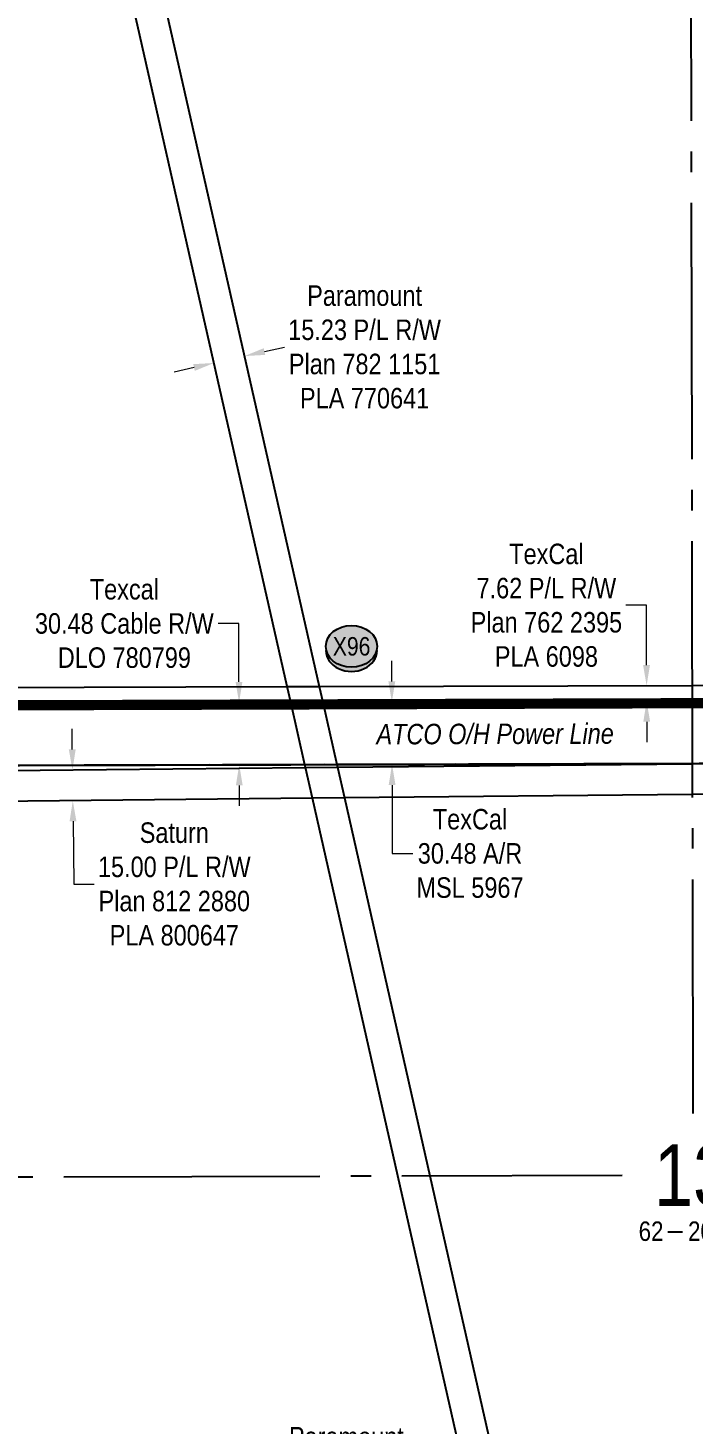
# Model space of a CAD drawing. Extents: x 507881 to 521259, y 6022177 to 6031356.
# Drawn here: x 508521 to 508845, y 6023821 to 6024502 of the extents above; entities that cross this region are included whole.
import ezdxf
from ezdxf.enums import TextEntityAlignment as Align

# ---------------------------------------------------------------- set-up
doc = ezdxf.new("R2010")
doc.units = 0
doc.header["$LTSCALE"] = 5
doc.header["$PDMODE"] = 3
doc.header["$PDSIZE"] = 30
doc.linetypes.add('foc-ACCESSROAD', pattern=[3.75, 2.5, -1.25])
doc.linetypes.add('foc-QUARTERLINE', pattern=[33, 25, -3, 2, -3])
doc.layers.get('Defpoints').update_dxf_attribs({"color": 9})
for name, color, linetype in [('10', 1, 'Continuous'), ('9', 3, 'Continuous'), ('AS-POWER', 104, 'foc-POWER'), ('F-AR', 190, 'foc-ACCESSROAD'), ('F-RW', 190, 'Continuous'), ('F-WS', 190, 'foc-ACCESSROAD'), ('L-QSEC', 8, 'foc-QUARTERLINE'), ('L-SECLBL', 7, 'Continuous'), ('P-CROSSINGS', 250, 'Continuous')]:
    doc.layers.add(name, color=color, linetype=linetype)
doc.layers.add('F-AR-T', color=190, linetype='Continuous', lineweight=9)
doc.layers.add('F-RW-T', color=190, linetype='Continuous', lineweight=9)
doc.layers.add('P-PROPOSED-WL1', color=7, linetype='Continuous', true_color=0xff1414)
doc.styles.add('175L', font='ARIALN.TTF', dxfattribs={"height": 20})
doc.styles.add('80CG', font='ARIALN.TTF', dxfattribs={"height": 10})
doc.styles.add('80L', font='ARIALN.TTF', dxfattribs={"height": 10})
doc.styles.add('Crossing', font='ARIALN.TTF', dxfattribs={"height": 10})
doc.styles.add('foc-LtypeFont', font='ARIALN.TTF', dxfattribs={"height": 7.35})
doc.styles.add('SIMPLEX', font='ARIALN.TTF')
doc.linetypes.add('foc-POWER', pattern='A,6,-1,["P",foc-LtypeFont,S=0.2,R=0,X=-0.625,Y=-0.75],-1.24,4', length=12.24)
doc.linetypes.add('foc-POWER-NOLINE', pattern='A,0,-4,["P",foc-LtypeFont,S=0.2,R=0,X=-0.625,Y=-0.75],-8.24', length=12.24)
doc.dimstyles.new('Compass 5 000', dxfattribs={"dimscale": 5, "dimtxt": 9, "dimasz": 2, "dimexe": 0.2, "dimexo": 0.0625, "dimgap": 0.5, "dimtad": 0, "dimtih": 1, "dimtoh": 1, "dimzin": 0, "dimdsep": 46, "dimtxsty": '80CG', "dimcen": 0.1, "dimse1": 1, "dimse2": 1, "dimclrd": 256, "dimclrt": 256, "dimaunit": 1, "dimadec": 4, "dimazin": 0, "dimtfac": 0.06, "dimtofl": 0, "dimtmove": 0, "dimatfit": 1, "dimfxl": 0.2, "dimtolj": 1, "dimtzin": 0, "dimlwd": -1, "dimarcsym": 0})

# ---------------------------------------------------------------- blocks, each defined once
blk = doc.blocks.new('L-SECLBL')
at = {"layer": '9', "color": 7}
for p, q in [((-5.08, -27.83), (-12.29, -27.83)), ((20.7, -27.83), (13.5, -27.83))]:
    blk.add_line(p, q, dxfattribs=at)
at = {"layer": '10', "color": 2, "style": 'SIMPLEX'}
blk.add_attdef('SEC', text='', height=30, dxfattribs=at).set_placement((0, 0), align=Align.MIDDLE)
at = {"layer": '10', "color": 5, "style": '80L'}
blk.add_attdef('TWP', text='', height=9.5, dxfattribs=at).set_placement((-14.43, -27.37), align=Align.MIDDLE_RIGHT)
blk.add_attdef('RGE', text='', height=9.5, dxfattribs=at).set_placement((3.62, -27.37), align=Align.MIDDLE_CENTER)
blk.add_attdef('MER', text='', height=9.5, dxfattribs=at).set_placement((23.17, -27.37), align=Align.MIDDLE_LEFT)
blk = doc.blocks.new('*D648')
at = {"layer": 'Defpoints', "color": 0, "transparency": 16777216}
for p in [(508821.84, 6024181.07), (508822.44, 6024181.07), (508821.86, 6024173.46)]:
    blk.add_point(p, dxfattribs=at)
at = {"layer": 'F-RW-T', "transparency": 16777216}
for p, q in [((508822.33, 6024220.25), (508812.33, 6024220.25)), ((508822.42, 6024191.07), (508822.33, 6024220.25)), ((508822.49, 6024163.46), (508822.52, 6024153.46))]:
    blk.add_line(p, q, dxfattribs=at)
for points in [[(508824.08, 6024191.08), (508820.75, 6024191.07), (508822.44, 6024181.07)], [(508824.16, 6024163.46), (508820.83, 6024163.45), (508822.46, 6024173.46)]]:
    blk.add_solid(points, dxfattribs=at)
at = {"layer": 'F-RW-T', "transparency": 16777216, "insert": (508773.57, 6024220.25), "char_height": 10, "attachment_point": 5, "style": '80CG'}
blk.add_mtext('\\A1;TexCal\\P7.62 P/L R/W\\PPlan 762 2395\\PPLA 6098', dxfattribs=at)
blk = doc.blocks.new('*D655')
at = {"layer": 'Defpoints', "color": 0, "transparency": 16777216}
for p in [(508595.98, 6024172.83), (508623.67, 6024172.91), (508596.07, 6024142.35)]:
    blk.add_point(p, dxfattribs=at)
at = {"layer": 'F-RW-T', "transparency": 16777216}
for p, q in [((508623.56, 6024211.35), (508613.56, 6024211.35)), ((508623.64, 6024182.91), (508623.56, 6024211.35)), ((508623.78, 6024132.42), (508623.8, 6024122.42))]:
    blk.add_line(p, q, dxfattribs=at)
for points in [[(508625.31, 6024182.91), (508621.97, 6024182.9), (508623.67, 6024172.91)], [(508625.44, 6024132.43), (508622.11, 6024132.42), (508623.75, 6024142.42)]]:
    blk.add_solid(points, dxfattribs=at)
at = {"layer": 'F-RW-T', "transparency": 16777216, "insert": (508567.73, 6024211.35), "char_height": 10, "attachment_point": 5, "style": '80CG'}
blk.add_mtext('\\A1;Texcal\\P30.48 Cable R/W\\PDLO 780799', dxfattribs=at)
blk = doc.blocks.new('*D671')
at = {"layer": 'Defpoints', "color": 0, "transparency": 16777216}
for p in [(508626.31, 6024341.81), (508611.61, 6024337.76), (508626.47, 6024341.12)]:
    blk.add_point(p, dxfattribs=at)
at = {"layer": 'F-RW-T', "transparency": 16777216}
for p, q in [((508636.06, 6024344.02), (508645.82, 6024346.23)), ((508601.7, 6024336.24), (508591.95, 6024334.03))]:
    blk.add_line(p, q, dxfattribs=at)
for points in [[(508635.69, 6024345.64), (508636.43, 6024342.39), (508626.31, 6024341.81)], [(508601.33, 6024337.87), (508602.07, 6024334.61), (508611.45, 6024338.45)]]:
    blk.add_solid(points, dxfattribs=at)
at = {"layer": 'F-RW-T', "transparency": 16777216, "insert": (508684.9, 6024346.23), "char_height": 10, "attachment_point": 5, "style": '80CG'}
blk.add_mtext('\\A1;Paramount\\P15.23 P/L R/W\\PPlan 782 1151\\PPLA 770641', dxfattribs=at)
blk = doc.blocks.new('*D672')
at = {"layer": 'Defpoints', "color": 0, "transparency": 16777216}
for p in [(508572.2, 6024140.28), (508542.57, 6024124.92), (508572.36, 6024125.24)]:
    blk.add_point(p, dxfattribs=at)
at = {"layer": 'F-RW-T', "transparency": 16777216}
for p, q in [((508542.31, 6024149.96), (508542.2, 6024159.96)), ((508542.68, 6024114.92), (508543.01, 6024084.3)), ((508543.01, 6024084.3), (508553.01, 6024084.3))]:
    blk.add_line(p, q, dxfattribs=at)
for points in [[(508543.98, 6024149.98), (508540.64, 6024149.94), (508542.42, 6024139.96)], [(508544.35, 6024114.94), (508541.01, 6024114.9), (508542.57, 6024124.92)]]:
    blk.add_solid(points, dxfattribs=at)
at = {"layer": 'F-RW-T', "transparency": 16777216, "insert": (508592.09, 6024084.3), "char_height": 10, "attachment_point": 5, "style": '80CG'}
blk.add_mtext('\\A1;Saturn\\P15.00 P/L R/W\\PPlan 812 2880\\PPLA 800647', dxfattribs=at)
blk = doc.blocks.new('*D684')
at = {"layer": 'Defpoints', "color": 0, "transparency": 16777216}
for p in [(508734.6, 6023793.86), (508795.11, 6023595.25), (508780.25, 6023591.89)]:
    blk.add_point(p, dxfattribs=at)
at = {"layer": 'F-RW-T', "transparency": 16777216}
for p, q in [((508759.21, 6023799.42), (508768.97, 6023801.62)), ((508724.85, 6023791.65), (508715.09, 6023789.45))]:
    blk.add_line(p, q, dxfattribs=at)
for points in [[(508758.84, 6023801.04), (508759.58, 6023797.79), (508749.46, 6023797.21)], [(508724.48, 6023793.28), (508725.21, 6023790.02), (508734.6, 6023793.86)]]:
    blk.add_solid(points, dxfattribs=at)
at = {"layer": 'F-RW-T', "transparency": 16777216, "insert": (508676.01, 6023789.45), "char_height": 10, "attachment_point": 5, "style": '80CG'}
blk.add_mtext('\\A1;Paramount\\P15.23 P/L R/W\\PPlan 782 1151\\PPLA 770641', dxfattribs=at)
blk = doc.blocks.new('*D1045')
at = {"layer": 'Defpoints', "color": 0, "transparency": 16777216}
for p in [(508434.94, 6024172.39), (508698.2, 6024173.11), (508435.02, 6024141.9)]:
    blk.add_point(p, dxfattribs=at)
at = {"layer": 'F-AR-T', "transparency": 16777216}
for p, q in [((508698.17, 6024183.11), (508698.14, 6024193.11)), ((508698.31, 6024132.62), (508698.4, 6024099.2)), ((508698.4, 6024099.2), (508708.4, 6024099.2))]:
    blk.add_line(p, q, dxfattribs=at)
for points in [[(508699.84, 6024183.12), (508696.51, 6024183.11), (508698.2, 6024173.11)], [(508699.98, 6024132.63), (508696.64, 6024132.62), (508698.28, 6024142.62)]]:
    blk.add_solid(points, dxfattribs=at)
at = {"layer": 'F-AR-T', "transparency": 16777216, "insert": (508736.31, 6024099.2), "char_height": 10, "attachment_point": 5, "style": '80CG'}
blk.add_mtext('\\A1;TexCal\\P30.48 A/R\\PMSL 5967', dxfattribs=at)
blk = doc.blocks.new('xing2')
h = blk.add_hatch(color=50)
h.dxf.hatch_style = 1
edge = h.paths.add_edge_path()
edge.add_ellipse((0, 0), major_axis=(-12.5, 0), ratio=0.816297, start_angle=0, end_angle=360)
h = blk.add_hatch(color=250)
h.dxf.hatch_style = 1
edge = h.paths.add_edge_path()
edge.add_ellipse((0, -2.05), major_axis=(-12.5, 0), ratio=0.816297, start_angle=0, end_angle=180)
edge.add_line((12.5, -2.05), (12.5, 0))
edge.add_ellipse((0, 0), major_axis=(-12.5, 0), ratio=0.816297, start_angle=0, end_angle=180, ccw=False)
edge.add_line((-12.5, 0), (-12.5, -2.05))
at = {"color": 250}
blk.add_ellipse((0, 0), major_axis=(-12.5, 0), ratio=0.816297, dxfattribs=at)
blk.add_ellipse((0, -2.05), major_axis=(-12.5, 0), ratio=0.816297, start_param=0, end_param=3.141593, dxfattribs=at)
at = {"color": 250, "style": 'Crossing'}
blk.add_attdef('CROSSING', text='', height=9, dxfattribs=at).set_placement((0.09, 0.02), align=Align.MIDDLE_CENTER)
at = {"color": 250, "style": 'Crossing', "flags": 1}
for tag, p in [('OWNER', (0.09, -12.49)), ('DESCRIPTION', (0.09, -25.77)), ('LOCATION', (0.09, -39.3)), ('DWG_REF', (0.09, -52.84))]:
    blk.add_attdef(tag, text='', height=9, dxfattribs=at).set_placement(p, align=Align.MIDDLE_CENTER)

msp = doc.modelspace()

# ---------------------------------------------------------------- linework, layer by layer
at = {"layer": 'AS-POWER', "linetype": 'foc-POWER-NOLINE', "flags": 128}
msp.add_lwpolyline([(508327.399, 6024141.431), (508384.161, 6024141.764), (508648.994, 6024142.494), (508844.709, 6024143.002), (509028.145, 6024144.835), (509256.304, 6024147.109), (509907.517, 6024219.816), (509919.997, 6024221.206), (509961.766, 6024210.917), (509991.73, 6024188.567), (510002.716, 6024180.37), (510052.236, 6024143.43), (510056.216, 6024140.407), (510068.153, 6024131.338), (510080.283, 6024122.125), (510084.071, 6024119.247), (510125.674, 6024087.695), (510191.804, 6024037.541), (510203.435, 6024028.762), (510210.2, 6024023.654), (510210.613, 6024023.343), (510211.411, 6024022.74), (510214.932, 6024020.083), (510215.502, 6024019.651), (510296.096, 6023958.814), (510298.091, 6023957.307), (510312.188, 6023946.666), (510314.054, 6023945.258), (510415.8, 6023868.457), (510450.414, 6023822.362), (510455.051, 6023816.189), (510457.074, 6023813.494), (510459.126, 6023810.762), (510464.115, 6023804.118), (510465.786, 6023801.893), (510469.381, 6023797.106), (510481.306, 6023781.226), (510486.885, 6023777.014), (510574.205, 6023711.101), (510591.554, 6023698.005), (510729.603, 6023593.801)], dxfattribs=at)
at = {"layer": 'F-AR', "flags": 128}
msp.add_lwpolyline([(508295.182, 6023016.666), (508296.274, 6023116.6), (508296.603, 6023146.759), (508298.427, 6023314.11), (508298.429, 6023317.49), (508298.423, 6023344.599), (508298.421, 6023347.991), (508298.39, 6023364.807), (508298.371, 6023374.8), (508297.987, 6023576.42), (508297.959, 6023591.42), (508297.443, 6023862.306), (508297.415, 6023877.296), (508297.336, 6023918.533), (508297.32, 6023926.968), (508297.307, 6023933.753), (508297.301, 6023936.993), (508297.294, 6023940.889), (508297.272, 6023952.356), (508297.253, 6023962.407), (508297.234, 6023972.46), (508297.175, 6024003.319), (508297.146, 6024018.324), (508297.021, 6024084.272), (508296.817, 6024191.246), (508296.788, 6024206.236), (508296.76, 6024221.228), (508296.717, 6024244.016), (508296.698, 6024254.079), (508296.056, 6024590.758), (508296.044, 6024597.02), (508296.038, 6024600.203), (508296.018, 6024610.71), (508296.013, 6024612.923), (508296.004, 6024618.048), (508295.964, 6024638.288), (508299.008, 6024637.985), (508316.094, 6024636.155), (508323.404, 6024635.378), (508326.457, 6024635.065), (508326.521, 6024601.606), (508326.541, 6024591.099), (508327.184, 6024254.051), (508327.203, 6024243.989), (508327.246, 6024221.433), (508327.274, 6024206.44), (508327.303, 6024191.377), (508327.341, 6024171.918), (508330.39, 6024171.936), (508334.244, 6024171.958), (508357.093, 6024172.093), (508364.1, 6024172.154), (508374.014, 6024172.199), (508384.029, 6024172.253), (508399.06, 6024172.294), (508648.911, 6024172.977), (508664.516, 6024173.021), (508844.65, 6024173.52), (508938.141, 6024173.778), (508953.249, 6024173.861), (508970.333, 6024173.875), (508985.675, 6024173.908), (509007.147, 6024173.968), (509022.493, 6024174.01), (509055.186, 6024174.099), (509056.913, 6024174.104), (509177.129, 6024176.217), (509254.452, 6024177.578), (509603.58, 6024216.626), (509610.22, 6024217.37), (509614.08, 6024217.801), (509625.221, 6024219.047), (509643.116, 6024221.05), (509646.479, 6024221.425), (509661.634, 6024223.112), (509676.63, 6024224.782), (509907.447, 6024250.484), (509907.513, 6024221.371), (509907.517, 6024219.816), (509841.452, 6024212.459), (509774.126, 6024204.962), (509676.695, 6024194.078), (509661.698, 6024192.426), (509646.544, 6024190.756), (509624.1, 6024188.245), (509614.136, 6024187.13), (509613.286, 6024187.035), (509609.096, 6024186.566), (509603.636, 6024185.956), (509602.781, 6024185.86), (509256.304, 6024147.109), (509206.216, 6024146.609), (509200.209, 6024146.553), (509177.188, 6024146.323), (509055.243, 6024145.105), (509054.204, 6024145.094), (509019.159, 6024144.746), (509003.8, 6024144.593), (508982.312, 6024144.379), (508966.966, 6024144.229), (508949.845, 6024144.056), (508934.738, 6024143.907), (508844.709, 6024143.002), (508671.405, 6024142.553), (508664.602, 6024142.536), (508655.798, 6024142.512), (508648.994, 6024142.494), (508397.279, 6024141.799), (508384.161, 6024141.764), (508382.248, 6024141.755), (508372.233, 6024141.695), (508357.067, 6024141.605), (508334.217, 6024141.468), (508330.448, 6024141.445), (508327.399, 6024141.431), (508327.634, 6024018.298), (508327.663, 6024003.294), (508327.721, 6023972.432), (508327.74, 6023962.379), (508327.759, 6023952.327), (508327.781, 6023940.971), (508327.784, 6023939.161), (508327.813, 6023923.941), (508327.902, 6023877.264), (508327.931, 6023862.273), (508328.859, 6023374.837), (508328.87, 6023369.036), (508328.878, 6023364.843), (508328.91, 6023348.049), (508328.928, 6023338.549), (508328.917, 6023313.947), (508327.093, 6023146.841), (508326.763, 6023116.682), (508325.672, 6023016.749)], dxfattribs=at)
at = {"layer": 'F-RW'}
for points in [[(508827.227, 6023384.045), (508701.119, 6023941.99), (508659.493, 6024126.159), (508656.113, 6024141.117), (508655.798, 6024142.512), (508648.911, 6024172.977), (508647.191, 6024180.59), (508534.446, 6024678.6)], [(508549.814, 6024679.704), (508662.798, 6024180.632), (508664.518, 6024173.02), (508671.405, 6024142.553), (508671.694, 6024141.272), (508675.076, 6024126.314), (508716.726, 6023942.033), (508834.975, 6023418.857)], [(508938.142, 6024173.787), (508844.65, 6024173.52), (508664.518, 6024173.02), (508648.911, 6024172.977), (508399.06, 6024172.294), (508384.029, 6024172.253), (508374.014, 6024172.21), (508364.1, 6024172.17), (508364.107, 6024179.81), (508374.462, 6024179.839), (508384.474, 6024179.867), (508399.477, 6024179.862), (508647.191, 6024180.59), (508662.798, 6024180.632), (508844.635, 6024181.134), (508939.008, 6024181.394)], [(508397.088, 6024138.524), (508656.113, 6024141.117), (508671.694, 6024141.272), (508844.709, 6024143.002), (508934.738, 6024143.907)], [(508933.029, 6024128.899), (508844.738, 6024128.012), (508675.076, 6024126.314), (508659.493, 6024126.159), (508397.041, 6024123.377)]]:
    msp.add_lwpolyline(points, dxfattribs=at)
at = {"layer": 'F-WS', "flags": 128}
msp.add_lwpolyline([(509177.129, 6024176.218), (509177.176, 6024152.484), (509177.187, 6024146.331), (509177.209, 6024135.391), (509055.262, 6024135.059), (509055.25, 6024141.226), (509055.243, 6024145.105), (509054.204, 6024145.095), (509019.159, 6024144.746), (509003.8, 6024144.593), (508982.312, 6024144.379), (508966.967, 6024144.23), (508949.845, 6024144.057), (508934.738, 6024143.907), (508844.709, 6024143.002), (508671.405, 6024142.553), (508664.602, 6024142.535), (508655.798, 6024142.512), (508648.994, 6024142.494), (508397.279, 6024141.798), (508384.161, 6024141.762), (508382.248, 6024141.755), (508372.233, 6024141.696), (508357.067, 6024141.607), (508334.217, 6024141.472), (508330.448, 6024141.447), (508327.399, 6024141.431), (508327.341, 6024171.918), (508330.39, 6024171.936), (508334.244, 6024171.958), (508357.093, 6024172.093), (508364.1, 6024172.17), (508374.014, 6024172.21), (508384.029, 6024172.253), (508399.06, 6024172.294), (508648.911, 6024172.977), (508664.518, 6024173.02), (508844.65, 6024173.52), (508938.142, 6024173.787), (508953.252, 6024173.872), (508970.332, 6024173.877), (508985.675, 6024173.908), (509007.147, 6024173.968), (509022.493, 6024174.01), (509055.186, 6024174.099), (509055.172, 6024181.713), (509055.157, 6024189.343), (509055.026, 6024257.006), (509176.973, 6024257.337), (509177.129, 6024176.218)], close=True, dxfattribs=at)
at = {"layer": 'L-QSEC', "flags": 128}
for points in [[(508843.539, 6024746.568), (508845.039, 6023972.361)], [(508043.135, 6023940.213), (508810.464, 6023942.297)]]:
    msp.add_lwpolyline(points, dxfattribs=at)
at = {"layer": 'P-PROPOSED-WL1', "const_width": 4.997, "flags": 128}
msp.add_lwpolyline([(509029.052, 6024145.844), (509026.444, 6024173.021), (508844.653, 6024172.52), (508326.343, 6024170.915), (508326.304, 6024191.375), (508326.275, 6024206.438), (508326.247, 6024221.431), (508326.204, 6024243.987), (508326.185, 6024254.049), (508325.542, 6024591.097), (508325.522, 6024601.604), (508325.458, 6024635.054), (508325.153, 6024650.394), (508324.292, 6024693.646), (508326.139, 6024745.184), (508326.495, 6024755.111), (508329.248, 6024785.762), (508333.097, 6024816.286), (508338.037, 6024846.654), (508344.061, 6024876.824), (508351.162, 6024906.759), (508357.86, 6024931.075), (508359.332, 6024936.42)], dxfattribs=at)

# ---------------------------------------------------------------- block references
at = {"layer": 'L-SECLBL'}
msp.add_blockref('L-SECLBL', (508845.098, 6023942.377), dxfattribs=at).add_auto_attribs({'SEC': '13', 'TWP': '62', 'RGE': '20', 'MER': '5'})
at = {"layer": 'P-CROSSINGS', "color": 2, "xscale": 0.999461, "yscale": 0.999461, "zscale": 0.999461}
msp.add_blockref('xing2', (508678.478, 6024200.244), dxfattribs=at).add_auto_attribs({'CROSSING': 'X96'})

# ---------------------------------------------------------------- dimensions: what is measured, and where the dimension line sits
at = {"layer": 'F-RW-T'}
dim = msp.add_aligned_dim(p1=(508611.609, 6024337.759), p2=(508626.465, 6024341.122), distance=0.706, text='Paramount\\P15.23 P/L R/W\\PPlan 782 1151\\PPLA 770641', dimstyle='Compass 5 000', dxfattribs=at)
dim.commit()
dim.dimension.update_dxf_attribs({"geometry": '*D671', "text_midpoint": (508684.902, 6024346.227)})
for base, p1, p2, angle, text, picture, middle in [((508623.667, 6024172.908), (508596.065, 6024142.348), (508595.982, 6024172.832), 90.156511, 'Texcal\\P30.48 Cable R/W\\PDLO 780799', '*D655', (508567.726, 6024211.351)), ((508542.575, 6024124.919), (508572.197, 6024140.277), (508572.357, 6024125.235), 270.607346, 'Saturn\\P15.00 P/L R/W\\PPlan 812 2880\\PPLA 800647', '*D672', (508592.091, 6024084.301)), ((508734.601, 6023793.855), (508795.107, 6023595.246), (508780.25, 6023591.888), 192.736109, 'Paramount\\P15.23 P/L R/W\\PPlan 782 1151\\PPLA 770641', '*D684', (508676.007, 6023789.446))]:
    dim = msp.add_linear_dim(base=base, p1=p1, p2=p2, angle=angle, text=text, dimstyle='Compass 5 000', dxfattribs=at)
    dim.commit()
    dim.dimension.update_dxf_attribs({"geometry": picture, "text_midpoint": middle, "dimtype": 161})

# ---------------------------------------------------------------- next in the draw order: texts
at = {"layer": 'AS-POWER', "insert": (508690.676, 6024162.4), "char_height": 9.99091, "attachment_point": 1, "rotation": 0.157773, "style": '175L', "bg_fill": 3, "box_fill_scale": 1.15, "bg_fill_color": 256, "bg_fill_transparency": 0}
msp.add_mtext_dynamic_manual_height_columns('{\\fArial Narrow|b0|i1|c0|p34;ATCO O/H Power Line}', width=121.55832, gutter_width=99.946, heights=[0], dxfattribs=at)

# ---------------------------------------------------------------- next in the draw order: dimensions: what is measured, and where the dimension line sits
at = {"layer": 'F-AR-T'}
dim = msp.add_linear_dim(base=(508698.199, 6024173.111), p1=(508435.025, 6024141.903), p2=(508434.941, 6024172.392), angle=90.156511, text='TexCal\\P30.48 A/R\\PMSL 5967', dimstyle='Compass 5 000', dxfattribs=at)
dim.commit()
dim.dimension.update_dxf_attribs({"geometry": '*D1045', "text_midpoint": (508736.314, 6024099.198), "dimtype": 161})
at = {"layer": 'F-RW-T'}
dim = msp.add_linear_dim(base=(508822.443, 6024181.073), p1=(508821.864, 6024173.457), p2=(508821.843, 6024181.071), angle=90.158181, text='TexCal\\P7.62 P/L R/W\\PPlan 762 2395\\PPLA 6098', dimstyle='Compass 5 000', dxfattribs=at)
dim.commit()
dim.dimension.update_dxf_attribs({"geometry": '*D648', "text_midpoint": (508773.566, 6024220.254), "dimtype": 161})

doc.saveas('drawing.dxf')
